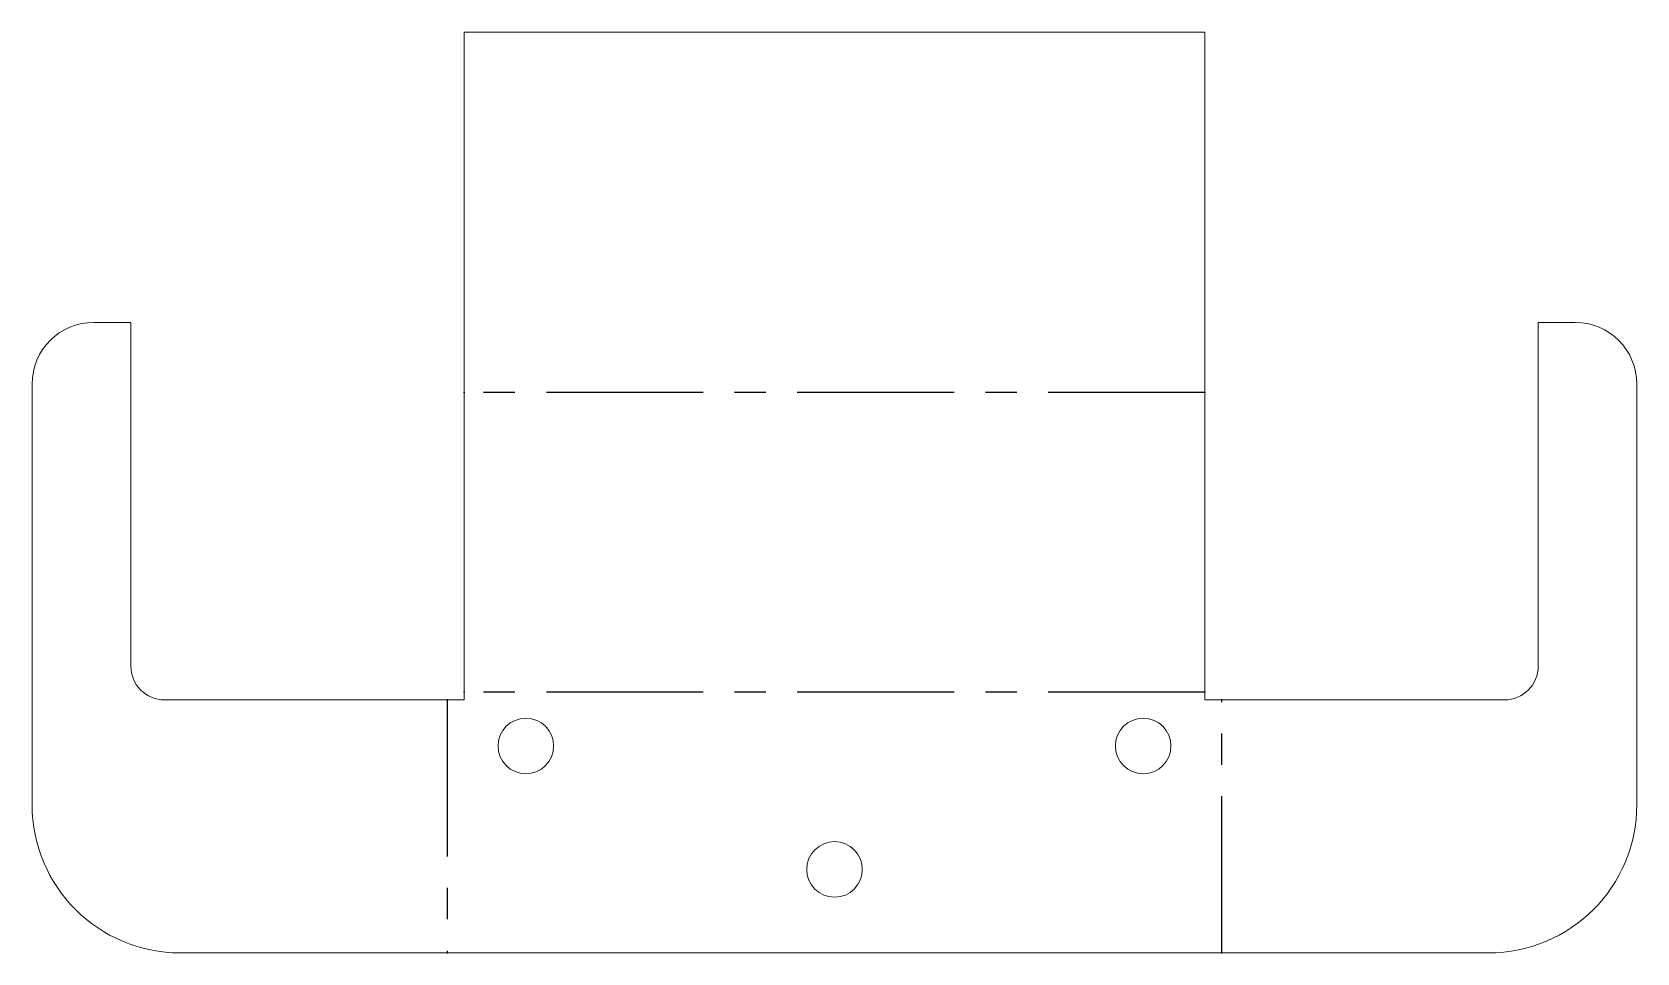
# Model space of a CAD drawing. Header units: millimetres. Extents: x -102 to 28, y 3 to 77.
import ezdxf

# ---------------------------------------------------------------- set-up
doc = ezdxf.new("R2010")
doc.units = ezdxf.units.MM
doc.header["$PDSIZE"] = -1
doc.linetypes.add('CENTERX2', pattern=[20.32, 12.7, -2.54, 2.54, -2.54])

msp = doc.modelspace()

# ---------------------------------------------------------------- linework, layer by layer
at = {"color": 7, "linetype": 'Continuous', "lineweight": 15}
for p, q in [((-7.44, 77.32), (-67.44, 77.32)), ((-67.44, 23.24), (-67.44, 77.32)), ((-7.44, 77.32), (-7.44, 23.24)), ((-94.43, 53.81), (-97.43, 53.81)), ((-94.43, 25.97), (-94.43, 53.81)), ((19.54, 25.97), (19.54, 53.81)), ((19.54, 53.81), (22.54, 53.81)), ((-102.43, 48.81), (-102.43, 14.74)), ((27.54, 48.81), (27.54, 14.74)), ((-67.44, 23.24), (-91.69, 23.24)), ((-7.44, 23.24), (16.81, 23.24)), ((15.54, 2.74), (-90.43, 2.74))]:
    msp.add_line(p, q, dxfattribs=at)
at = {"color": 7, "linetype": 'CENTERX2'}
for p, q in [((-7.44, 48.12), (-67.44, 48.12)), ((-7.44, 23.86), (-67.44, 23.86)), ((-68.81, 23.24), (-68.81, 2.74)), ((-6.08, 2.74), (-6.08, 23.24))]:
    msp.add_line(p, q, dxfattribs=at)
at = {"color": 7, "linetype": 'Continuous', "lineweight": 15}
for centre in [(-62.44, 19.5), (-12.44, 19.5), (-37.44, 9.5)]:
    msp.add_circle(centre, 2.25, dxfattribs=at)
for centre, radius, start, end in [((-97.43, 48.81), 5, 90, 180), ((22.54, 48.81), 5, 0, 90), ((-91.69, 25.97), 2.74, 180, 270), ((16.81, 25.97), 2.74, 270, 0), ((-90.43, 14.74), 12, 180, 270), ((15.54, 14.74), 12, 270, 0)]:
    msp.add_arc(centre, radius, start, end, dxfattribs=at)
at = {"color": 7, "linetype": 'Continuous'}
for p in [(-67.44, 48.12), (-7.44, 48.12), (-67.44, 23.86), (-7.44, 23.86), (-68.81, 23.24), (-6.08, 23.24), (-68.81, 2.74), (-6.08, 2.74)]:
    msp.add_point(p, dxfattribs=at)

doc.saveas('drawing.dxf')
